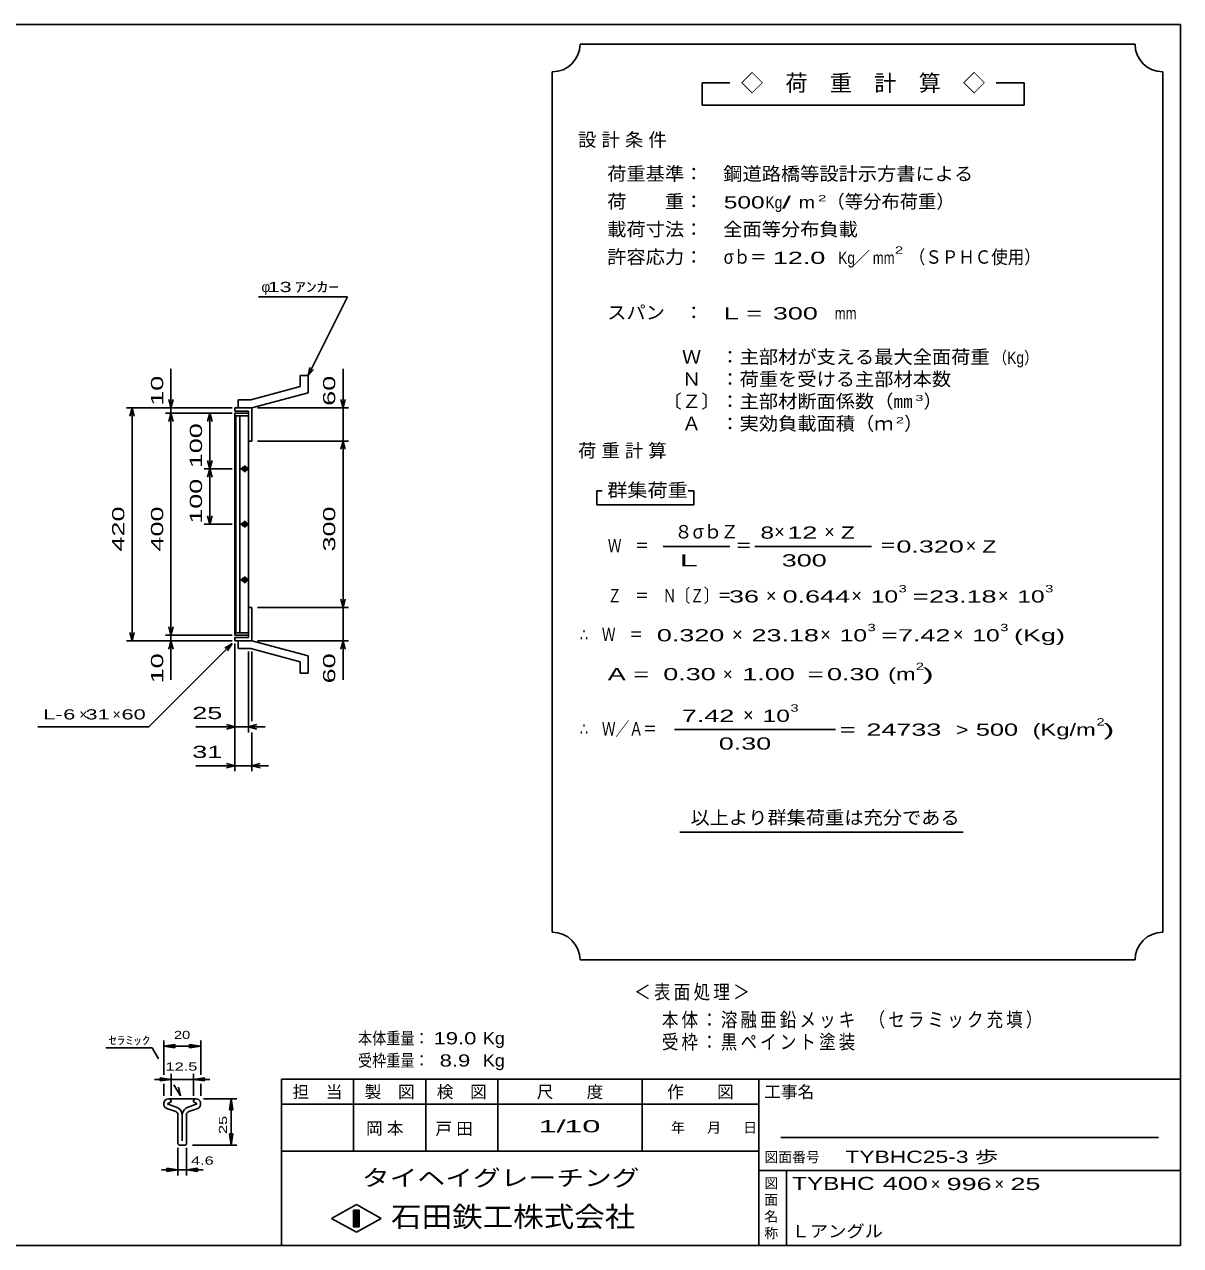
# Model space of a CAD drawing. Units: millimetres, scale not verified. Extents: x -1820 to 1724, y -1285 to 1059.
# Drawn here: x -359 to 1724, y -1141 to 1059 of the extents above; entities that cross this region are included whole.
import ezdxf
from ezdxf.enums import TextEntityAlignment as Align

# ---------------------------------------------------------------- set-up
doc = ezdxf.new("R2010")
doc.units = ezdxf.units.MM
doc.header["$LTSCALE"] = 10
for name, color, linetype, lineweight in [('0_2', 150, 'Continuous', 25), ('16', 3, 'Continuous', 25), ('19', 6, 'Continuous', 25), ('22', 2, 'Continuous', 25), ('32', 4, 'Continuous', 25)]:
    doc.layers.add(name, color=color, linetype=linetype, lineweight=lineweight)
doc.styles.add('ベクトル', font='')
doc.styles.get('ベクトル').set_extended_font_data('ベクトル')

msp = doc.modelspace()

# ---------------------------------------------------------------- linework, layer by layer
at = {"layer": '0_2'}
for p, q in [((-1736, 1059), (1724, 1059)), ((1724, 1059), (1724, -1141)), ((1724, -841), (104, -841)), ((104, -841), (104, -1141)), ((234, -841), (234, -971)), ((364, -971), (364, -841)), ((494, -841), (494, -971)), ((754, -971), (754, -841)), ((964, -841), (964, -1141)), ((964, -886), (104, -886)), ((1684, -946), (1004, -946)), ((104, -971), (964, -971)), ((964, -1006), (1724, -1006)), ((1014, -1141), (1014, -1006)), ((194, -1092), (239, -1067)), ((234, -1077), (244, -1077)), ((234, -1107), (234, -1077)), ((234, -1077), (236, -1077)), ((236, -1077), (236, -1107)), ((238, -1107), (238, -1077)), ((238, -1077), (240, -1077)), ((239, -1067), (284, -1092)), ((240, -1077), (240, -1107)), ((242, -1107), (242, -1077)), ((242, -1077), (244, -1077)), ((244, -1077), (244, -1107)), ((244, -1077), (244, -1107)), ((239, -1117), (194, -1092)), ((284, -1092), (239, -1117)), ((244, -1107), (234, -1107)), ((236, -1107), (238, -1107)), ((240, -1107), (242, -1107)), ((1724, -1141), (-1736, -1141))]:
    msp.add_line(p, q, dxfattribs=at)
at = {"layer": '16'}
for p, q in [((45, 358.5), (20, 358.5)), ((20, 358.5), (20, 354)), ((20, 354), (45, 354)), ((20, 354), (20, -37)), ((45, 354), (20, 354)), ((22, 354), (22, -37)), ((29, -37), (29, 354)), ((45, 354), (45, 358.5)), ((45, -37), (45, 354)), ((38, 264.5), (38, 252.5)), ((30, 258.5), (46, 258.5)), ((40, 261.5), (36, 261.5)), ((36, 255.5), (40, 255.5)), ((30, 158.5), (46, 158.5)), ((40, 161.5), (36, 161.5)), ((36, 155.5), (40, 155.5)), ((38, 164.5), (38, 152.5)), ((30, 58.5), (46, 58.5)), ((40, 61.5), (36, 61.5)), ((36, 55.5), (40, 55.5)), ((38, 64.5), (38, 52.5)), ((20, -37), (45, -37)), ((20, -41.5), (20, -37)), ((20, -37), (45, -37)), ((45, -41.5), (20, -41.5)), ((45, -37), (45, -41.5))]:
    msp.add_line(p, q, dxfattribs=at)
for centre, radius, start, end in [((36, 258.5), 3, 90, 270), ((38, 258.5), 4, 46.6, 133.4), ((38, 258.5), 4, 226.6, 313.4), ((40, 258.5), 3, 270, 90), ((36, 158.5), 3, 90, 270), ((38, 158.5), 4, 46.6, 133.4), ((38, 158.5), 4, 226.6, 313.4), ((40, 158.5), 3, 270, 90), ((36, 58.5), 3, 90, 270), ((38, 58.5), 4, 46.6, 133.4), ((38, 58.5), 4, 226.6, 313.4), ((40, 58.5), 3, 270, 90)]:
    msp.add_arc(centre, radius, start, end, dxfattribs=at)
at = {"layer": '19'}
for p, q in [((138, 426.5), (152, 426.5)), ((138, 406.5), (138, 426.5)), ((152, 395.5), (152, 426.5)), ((138, 406.5), (49, 382.5)), ((26, 382.5), (49, 382.5)), ((26, 368.5), (26, 382.5)), ((51, 368.5), (152, 395.5)), ((20, 362.5), (20, 368.5)), ((20, 368.5), (50, 368.5)), ((45, 362.5), (20, 362.5)), ((26, 368.5), (51, 368.5)), ((45, 308.5), (45, 362.5)), ((50, 368.5), (51, 367.5)), ((51, 367.5), (51, 308.5)), ((51, 308.5), (45, 308.5)), ((51, 8.5), (45, 8.5)), ((45, 8.5), (45, -45.5)), ((51, -50.5), (51, 8.5)), ((20, -45.5), (20, -51.5)), ((45, -45.5), (20, -45.5)), ((20, -51.5), (50, -51.5)), ((26, -51.5), (51, -51.5)), ((26, -65.5), (26, -51.5)), ((26, -65.5), (49, -65.5)), ((138, -89.5), (49, -65.5)), ((50, -51.5), (51, -50.5)), ((51, -51.5), (152, -78.5)), ((152, -109.5), (152, -78.5)), ((138, -109.5), (138, -89.5)), ((138, -109.5), (152, -109.5))]:
    msp.add_line(p, q, dxfattribs=at)
at = {"layer": '22', "color": 4}
for p, q in [((1642, 1023.5), (642, 1023.5)), ((592, 973.5), (592, -576.5)), ((1692, -576.5), (1692, 973.5)), ((912, 953.5), (862, 953.5)), ((862, 953.5), (862, 913.5)), ((1442, 953.5), (1392, 953.5)), ((1442, 913.5), (1442, 953.5)), ((862, 913.5), (1442, 913.5)), ((63, 568.5), (223, 568.5)), ((152, 426.5), (223, 568.5)), ((152, 426.5), (155, 441.1)), ((-95, 368.5), (-95, 438.5)), ((152, 426.5), (162, 437.5)), ((215, 368.5), (215, 438.5)), ((-95, 368.5), (-99, 383.5)), ((-91, 383.5), (-95, 368.5)), ((215, 368.5), (211, 383.5)), ((215, 368.5), (219, 383.5)), ((-175, 368.5), (15, 368.5)), ((-169, 353.5), (-165, 368.5)), ((-161, 353.5), (-165, 368.5)), ((-165, -51.5), (-165, 368.5)), ((15, 368.5), (-105, 368.5)), ((-105, 358.5), (15, 358.5)), ((-99, 343.5), (-95, 358.5)), ((-95, 368.5), (-95, 358.5)), ((-91, 343.5), (-95, 358.5)), ((-95, -41.5), (-95, 358.5)), ((15, 358.5), (-35, 358.5)), ((-25, 358.5), (-29, 343.5)), ((-21, 343.5), (-25, 358.5)), ((-25, 358.5), (-25, 258.5)), ((61, 368.5), (225, 368.5)), ((215, 308.5), (215, 368.5)), ((61, 308.5), (225, 308.5)), ((211, 293.5), (215, 308.5)), ((219, 293.5), (215, 308.5)), ((215, 8.5), (215, 308.5)), ((-25, 258.5), (-29, 273.5)), ((-21, 273.5), (-25, 258.5)), ((-35, 258.5), (15, 258.5)), ((-25, 258.5), (-29, 243.5)), ((-21, 243.5), (-25, 258.5)), ((-25, 258.5), (-25, 158.5)), ((682, 218.5), (672, 218.5)), ((672, 218.5), (672, 193.5)), ((847, 218.5), (837, 218.5)), ((847, 193.5), (847, 218.5)), ((672, 193.5), (847, 193.5)), ((-35, 158.5), (15, 158.5)), ((-25, 158.5), (-29, 173.5)), ((-21, 173.5), (-25, 158.5)), ((792, 118.5), (912, 118.5)), ((957, 118.5), (1167, 118.5)), ((215, 8.5), (211, 23.5)), ((215, 8.5), (219, 23.5)), ((61, 8.5), (225, 8.5)), ((215, -51.5), (215, 8.5)), ((-165, -51.5), (-169, -36.5)), ((-165, -51.5), (-161, -36.5)), ((-105, -41.5), (15, -41.5)), ((-95, -41.5), (-99, -26.5)), ((-95, -41.5), (-91, -26.5)), ((-95, -51.5), (-95, -41.5)), ((-175, -51.5), (15, -51.5)), ((-135, -206.5), (15, -56.5)), ((-105, -51.5), (15, -51.5)), ((-99, -66.5), (-95, -51.5)), ((-91, -66.5), (-95, -51.5)), ((-95, -121.5), (-95, -51.5)), ((2, -64.5), (15, -56.5)), ((7, -69.5), (15, -56.5)), ((20, -216.5), (20, -56.5)), ((20, -286.5), (20, -56.5)), ((61, -51.5), (225, -51.5)), ((211, -66.5), (215, -51.5)), ((219, -66.5), (215, -51.5)), ((215, -121.5), (215, -51.5)), ((45, -216.5), (45, -70.5)), ((51, -196.5), (51, -70.5)), ((-335, -206.5), (-135, -206.5)), ((-50, -206.5), (20, -206.5)), ((20, -206.5), (5, -202.5)), ((5, -210.5), (20, -206.5)), ((20, -206.5), (45, -206.5)), ((45, -206.5), (60, -202.5)), ((60, -210.5), (45, -206.5)), ((45, -206.5), (75, -206.5)), ((51, -286.5), (51, -216.5)), ((812, -211.5), (1102, -211.5)), ((-50, -276.5), (20, -276.5)), ((20, -276.5), (5, -272.5)), ((5, -280.5), (20, -276.5)), ((20, -276.5), (51, -276.5)), ((51, -276.5), (66, -272.5)), ((66, -280.5), (51, -276.5)), ((51, -276.5), (81, -276.5)), ((822, -396.5), (1332, -396.5)), ((642, -626.5), (1642, -626.5))]:
    msp.add_line(p, q, dxfattribs=at)
for centre, start, end in [((592, 1023.5), 270, 0), ((1692, 1023.5), 180, 270), ((592, -626.5), 0, 90), ((1692, -626.5), 90, 180)]:
    msp.add_arc(centre, 50, start, end, dxfattribs=at)
at = {"layer": '32'}
for p, q in [((-212.33, -784.5), (-129, -784.5)), ((-117.33, -804.5), (-129, -784.5)), ((-108, -833.5), (-108, -771.5)), ((-108, -781.5), (-88, -778.5)), ((-88, -784.5), (-108, -781.5)), ((-108, -781.5), (-41.33, -781.5)), ((-88, -784.5), (-88, -778.5)), ((-41.33, -781.5), (-61.33, -778.5)), ((-61.33, -784.5), (-61.33, -778.5)), ((-61.33, -784.5), (-41.33, -781.5)), ((-41.33, -833.5), (-41.33, -771.5)), ((-94.67, -871.5), (-94.67, -831.5)), ((-54.67, -831.5), (-54.67, -871.5)), ((-94.67, -841.5), (-124.67, -841.5)), ((-94.67, -841.5), (-114.67, -838.5)), ((-114.67, -838.5), (-114.67, -844.5)), ((-114.67, -844.5), (-94.67, -841.5)), ((-108, -871.5), (-108, -849.5)), ((-94.67, -841.5), (-54.67, -841.5)), ((-78, -871.5), (-89.67, -851.5)), ((-78, -871.5), (-81.67, -855.83)), ((-54.67, -841.5), (-34.67, -838.5)), ((-34.67, -844.5), (-54.67, -841.5)), ((-54.67, -841.5), (-24.67, -841.5)), ((-41.33, -871.5), (-41.33, -849.5)), ((-34.67, -838.5), (-34.67, -844.5)), ((-97.7, -876.5), (-50.87, -876.5)), ((-36.33, -876.5), (23.67, -876.5)), ((10.67, -896.5), (13.67, -876.5)), ((16.67, -896.5), (13.67, -876.5)), ((13.67, -959.83), (13.67, -876.5)), ((-102.6, -893.76), (-86.36, -899.46)), ((-85.66, -891.59), (-100.06, -886.53)), ((-99.53, -884.21), (-94.73, -881.88)), ((-94.73, -881.88), (-94.73, -881.11)), ((-49.34, -886.53), (-63.74, -891.59)), ((-63.04, -899.46), (-46.81, -893.76)), ((-54.67, -881.11), (-54.67, -881.88)), ((-54.67, -881.88), (-49.87, -884.21)), ((10.67, -896.5), (16.67, -896.5)), ((-82.37, -905.14), (-82.37, -957.54)), ((-74.67, -952.2), (-74.67, -905.3)), ((-67.03, -957.54), (-67.03, -905.14)), ((13.67, -959.83), (10.67, -939.83)), ((10.67, -939.83), (16.67, -939.83)), ((16.67, -939.83), (13.67, -959.83)), ((-82.33, -1014.83), (-82.33, -964.83)), ((-80.03, -959.87), (-69.37, -959.87)), ((-67, -1014.83), (-67, -964.83)), ((-56.33, -959.83), (23.67, -959.83)), ((-112.33, -1004.83), (-82.33, -1004.83)), ((-82.33, -1004.83), (-102.33, -1001.83)), ((-102.33, -1007.83), (-102.33, -1001.83)), ((-102.33, -1007.83), (-82.33, -1004.83)), ((-82.33, -1004.83), (-67, -1004.83)), ((-67, -1004.83), (-47, -1001.83)), ((-47, -1007.83), (-67, -1004.83)), ((-67, -1004.83), (-37, -1004.83)), ((-47, -1007.83), (-47, -1001.83))]:
    msp.add_line(p, q, dxfattribs=at)
for centre, radius, start, end in [((-99.03, -885.5), 9, 90.98, 246.68), ((-99.56, -881.32), 4.83, 2.5, 85.55), ((-49.84, -881.32), 4.83, 94.45, 177.5), ((-50.37, -885.5), 9, 293.32, 89.02002), ((-98.98, -885.55), 1.47, 111.91, 222.33), ((-88.36, -905.13), 6, 0, 70.58), ((-89.97, -906.31), 15.33, 3.78, 73.7), ((-59.44, -906.31), 15.33, 106.3, 176.22), ((-61.04, -905.13), 6, 109.42, 180), ((-50.42, -885.55), 1.47, 317.67, 68.08999), ((-80.03, -957.54), 2.33, 180, 270), ((-69.37, -957.54), 2.33, 270, 0)]:
    msp.add_arc(centre, radius, start, end, dxfattribs=at)

# ---------------------------------------------------------------- texts
at = {"layer": '0_2', "style": 'ベクトル'}
for s, height, p in [('担\u3000当', 21.99, (124, -864)), ('製\u3000図', 21.99, (254, -864)), ('検\u3000図', 21.99, (384, -864)), ('尺\u3000\u3000度', 21.99, (564, -864)), ('作\u3000\u3000図', 21.99, (799, -864)), ('工事名', 21.99, (974, -864)), ('年', 18.33, (806, -928.5)), ('月', 18.33, (871, -928.5)), ('日', 18.33, (936, -928.5)), ('図面番号', 18.33, (974, -981.5)), ('図', 18.33, (974, -1028.5)), ('面', 18.33, (974, -1058.5)), ('名', 18.33, (974, -1088.5)), ('称', 18.33, (974, -1118.5))]:
    msp.add_text(s, height=height, dxfattribs=at).set_placement(p, align=Align.MIDDLE_LEFT)
at = {"layer": '0_2', "color": 222, "style": 'ベクトル'}
for s, height, width, p in [('タイヘイグレーチング', 29.33, 1.25, (249, -1019)), ('石田鉄工株式会社', 36.66, 1.1, (301.5, -1089))]:
    msp.add_text(s, height=height, dxfattribs=dict(at, width=width)).set_placement(p, align=Align.MIDDLE_LEFT)
at = {"layer": '22', "style": 'ベクトル'}
for s, height, p in [('◇\u3000荷\u3000重\u3000計\u3000算\u3000◇', 29.33, (932, 953.5)), ('（等分布荷重）', 24.19, (1086, 740)), ('／', 21.99, (1134.5, 638.5)), ('φ', 18.33, (68, 586)), ('）', 24.19, (1261, 380)), ('）', 24.19, (1226, 340)), ('８', 24.19, (812, 145)), ('σｂ', 24.19, (845, 145)), ('Ｚ', 24.19, (895, 145)), ('×', 24.19, (992, 145)), ('×', 24.19, (1082, 145)), ('×', 24.19, (1337, 120)), ('×', 24.19, (977, 30)), ('×', 24.19, (1131, 30)), ('×', 24.19, (1395, 30)), ('×', 24.19, (916, -40)), ('×', 24.19, (1075, -40)), ('×', 24.19, (1314, -40)), ('×', 21.99, (899.5, -111.5)), ('×', 18.33, (-260, -184)), ('×', 18.33, (-200, -184)), ('×', 24.19, (936, -185)), ('×', 21.99, (1274, -1030)), ('×', 21.99, (1389, -1030))]:
    msp.add_text(s, height=height, dxfattribs=at).set_placement(p, align=Align.MIDDLE_LEFT)
for s, height, width, p in [('荷重基準：\u3000', 24.19, 1.05, (691, 790)), ('鋼道路橋等設計示方書による', 24.19, 1.05, (900, 790)), ('荷\u3000\u3000重：\u3000', 24.19, 1.05, (691, 740)), ('500', 21.99, 1.5, (901, 738.5)), ('Kg', 21.99, 0.85, (976, 738.5)), ('/', 21.99, 2, (1006, 738.5)), ('2', 11, 1.8, (1071, 746)), ('m', 21.99, 1.2, (1036, 738.5)), ('載荷寸法：\u3000', 24.19, 1.05, (691, 690)), ('全面等分布負載', 24.19, 1.05, (900, 690)), ('許容応力：\u3000', 24.19, 1.05, (691, 640)), ('σｂ＝', 24.19, 0.9, (901, 640)), (' 12.0', 21.99, 1.65, (976, 638.5)), ('Kg', 21.99, 0.85, (1107, 638.5)), ('mm', 21.99, 0.8, (1169.5, 638.5)), ('2', 13.2, 1.5, (1209.5, 652.5)), ('（ＳＰＨＣ使用）', 24.19, 0.9, (1234.5, 640)), (' 13 ', 18.33, 1.6, (68, 586)), ('ｱﾝｶｰ', 18.33, 1.6, (128, 586)), ('スパン\u3000：\u3000', 24.19, 1.05, (691, 540)), ('L =', 21.99, 1.65, (901, 538.5)), (' 300 ', 21.99, 1.65, (976, 538.5)), ('mm', 21.99, 0.8, (1101, 538.5)), ('\u3000Ｗ\u3000：主部材が支える最大全面荷重', 24.19, 1.05, (791, 460)), ('（Kg）', 21.99, 0.85, (1386, 458.5)), ('\u3000Ｎ\u3000：荷重を受ける主部材本数', 24.19, 1.05, (791, 420)), ('〔Ｚ〕：主部材断面係数（㎜', 24.19, 1.05, (791, 380)), ('3', 11, 1.8, (1246, 386)), ('\u3000Ａ\u3000：実効負載面積（ｍ', 24.19, 1.05, (791, 340)), ('2', 11, 1.8, (1211, 346)), ('群集荷重', 24.19, 1.1, (691, 220)), ('8', 21.99, 1.5, (967, 143.5)), (' 12 ', 21.99, 1.65, (1002, 143.5)), ('Z', 21.99, 1.4, (1112, 143.5)), ('Ｗ\u3000＝', 24.19, 0.75, (692, 120)), ('＝', 24.19, 0.9, (922, 120)), ('＝', 24.19, 0.9, (1182, 120)), ('0.320', 21.99, 1.65, (1212, 118.5)), ('Z', 21.99, 1.4, (1367, 118.5)), (' 300 ', 21.99, 1.65, (992, 93.5)), ('Ｚ\u3000＝\u3000Ｎ〔Ｚ〕＝', 24.19, 0.75, (692, 30)), ('3', 13.2, 1.5, (1216, 42.5)), ('3', 13.2, 1.5, (1480, 42.5)), (' 36 ', 21.99, 1.65, (897, 28.5)), ('0.644', 21.99, 1.65, (1007, 28.5)), ('10', 21.99, 1.5, (1166, 28.5)), ('=', 21.99, 1.7, (1241, 28.5)), ('23.18', 21.99, 1.65, (1271, 28.5)), ('10', 21.99, 1.5, (1430, 28.5)), ('3', 13.2, 1.5, (1160, -27.5)), ('3', 13.2, 1.5, (1399, -27.5)), ('∴\u3000Ｗ\u3000＝', 24.19, 0.75, (642, -40)), (' 0.320', 21.99, 1.65, (767, -41.5)), ('23.18', 21.99, 1.65, (951, -41.5)), ('10', 21.99, 1.5, (1110, -41.5)), ('=', 21.99, 1.7, (1185, -41.5)), ('7.42', 21.99, 1.65, (1215, -41.5)), ('10', 21.99, 1.5, (1349, -41.5)), ('(Kg)', 21.99, 1.65, (1424, -41.5)), ('A = ', 21.99, 1.65, (692, -111.5)), ('0.30', 21.99, 1.65, (792, -111.5)), ('1.00', 21.99, 1.65, (934.5, -111.5)), ('=', 21.99, 1.7, (1052, -111.5)), ('0.30', 21.99, 1.65, (1087, -111.5)), ('(m', 21.99, 1.45, (1197, -111.5)), ('2', 13.2, 1.5, (1247, -97.5)), (')', 21.99, 2, (1259.5, -111.5)), ('L-', 18.33, 1.6, (-325, -184)), (' 6 ', 18.33, 1.6, (-300, -184)), (' 31 ', 18.33, 1.6, (-260, -184)), (' 60 ', 18.33, 1.6, (-195, -184)), (' 25 ', 21.99, 1.65, (-70, -181.5)), (' 7.42', 21.99, 1.65, (812, -186.5)), ('10', 21.99, 1.5, (971, -186.5)), ('3', 13.2, 1.5, (1021, -172.5)), ('∴\u3000Ｗ／Ａ＝', 24.19, 0.75, (642, -210)), ('2', 13.2, 1.5, (1572.5, -197.5)), ('=', 21.99, 1.7, (1109.5, -211.5)), (' 24733 ', 21.99, 1.65, (1144.5, -211.5)), ('>', 21.99, 1.3, (1319.5, -211.5)), (' 500 ', 21.99, 1.55, (1342.5, -211.5)), ('(Kg/m', 21.99, 1.45, (1457.5, -211.5)), (')', 21.99, 2, (1585, -211.5)), (' 31 ', 21.99, 1.65, (-70, -251.5)), ('0.30', 21.99, 1.65, (892, -236.5)), ('以上より群集荷重は充分である', 24.19, 1.05, (841, -370)), ('本体重量：', 21.99, 0.85, (242, -767.5)), (' 19.0', 21.99, 1.35, (367, -767.5)), ('Kg', 21.99, 1.1, (467, -767.5)), ('受枠重量：', 21.99, 0.85, (242, -807.5)), ('  8.9', 21.99, 1.35, (367, -807.5)), ('Kg', 21.99, 1.1, (467, -807.5)), ('1/', 21.99, 2, (567, -926)), (' 10 ', 21.99, 2, (597, -926)), ('TYBHC25-3 歩', 21.99, 1.4, (1120, -981)), ('TYBHC', 23.46, 1.4, (1024, -1029)), (' 400 ', 23.46, 1.55, (1174, -1029)), (' 996 ', 21.99, 1.65, (1289, -1030)), (' 25 ', 21.99, 1.65, (1404, -1030)), ('Ｌアングル', 21.99, 1.1, (1023, -1115))]:
    msp.add_text(s, height=height, dxfattribs=dict(at, width=width)).set_placement(p, align=Align.MIDDLE_LEFT)
at = {"layer": '22', "style": 'ベクトル', "width": 1.65}
for s, p in [(' 10 ', (-120, 358.5)), (' 60 ', (190, 358.5)), (' 100 ', (-50, 246)), (' 100 ', (-50, 146)), (' 420 ', (-190, 96)), (' 400 ', (-120, 96)), (' 300 ', (190, 96)), (' 10 ', (-120, -141.5)), (' 60 ', (190, -141.5))]:
    msp.add_text(s, height=21.99, rotation=90, dxfattribs=at).set_placement(p, align=Align.MIDDLE_LEFT)
at = {"layer": '22', "attachment_point": 4, "style": 'ベクトル'}
for s, insert, char_height in [('\\T1.28;設計条件', (638.5, 850), 24.19), ('\\T1.28;荷重計算', (638.5, 290), 24.19), ('\\T1.5;\\W2;\\~L\\~', (797, 93.5), 21.99), ('\\T1.2;\\W0.85;＜表面処理＞', (739.5, -685.5), 25.66), ('\\T1.19;\\W0.85;本体：溶融亜鉛メッキ', (789.5, -735.5), 25.66), ('\\T1.19;\\W0.85;（セラミック充填）', (1162, -735.5), 25.66), ('\\T1.19;\\W0.85;受枠：黒ペイント塗装', (789.5, -775.5), 25.66), ('\\T1.25;岡本\u3000', (256.5, -931), 21.99), ('\\T1.25;戸田\u3000', (381.5, -931.5), 21.99)]:
    msp.add_mtext(s, dxfattribs=dict(at, insert=insert, char_height=char_height))
at = {"layer": '32', "color": 2, "style": 'ベクトル'}
for s, width, p in [('ｾﾗﾐｯｸ', 1.5, (-207.33, -771.5)), ('20', 1.35, (-89.67, -761.5)), ('12.5', 1.5, (-104.67, -818.5)), (' 4.6 ', 1.5, (-67, -987.83))]:
    msp.add_text(s, height=14.66, dxfattribs=dict(at, width=width)).set_placement(p, align=Align.MIDDLE_LEFT)
at = {"layer": '32', "color": 2, "style": 'ベクトル', "width": 1.5}
msp.add_text(' 25 ', height=14.66, rotation=90, dxfattribs=at).set_placement((-1.33, -948.17), align=Align.MIDDLE_LEFT)

doc.saveas('drawing.dxf')
